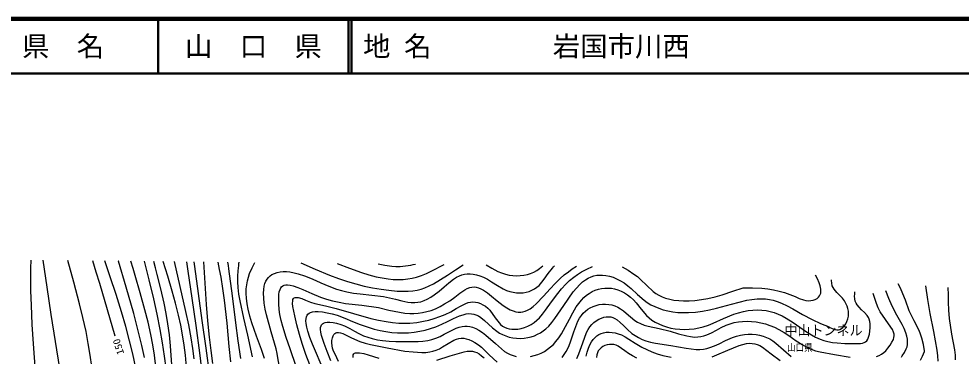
# Model space of a CAD drawing. Units: millimetres, scale not verified. Extents: x 40000 to 680000, y 20000 to 380000.
# Drawn here: x 307551 to 479565, y 318450 to 380000 of the extents above; entities that cross this region are included whole.
import ezdxf
from ezdxf.enums import TextEntityAlignment as Align

# ---------------------------------------------------------------- set-up
doc = ezdxf.new("R2010")
doc.units = ezdxf.units.MM
doc.header["$LTSCALE"] = 1000
for name, color, linetype, lineweight in [('M-BGD', 7, 'Continuous', 25), ('M-TTL', 2, 'Continuous', 140), ('M-TTL-LINE', 7, 'Continuous', 50)]:
    doc.layers.add(name, color=color, linetype=linetype, lineweight=lineweight)
doc.layers.add('M-TTL-TXT', color=7, linetype='Continuous')
doc.styles.add('ＭＳ ゴシック', font='')
doc.styles.get('ＭＳ ゴシック').set_extended_font_data('MS Gothic')

msp = doc.modelspace()

# ---------------------------------------------------------------- linework, layer by layer
at = {"layer": 'M-BGD'}
for points in [[(306704, 283380), (307721, 285896), (308683, 288436), (309218, 290005), (309696, 291597), (310056, 293003), (310356, 294422), (310620, 295972), (310825, 297534), (310991, 299286), (311097, 301049), (311154, 303111), (311152, 305180), (311075, 307938), (310938, 310701), (310604, 315704), (310237, 320692), (310006, 324225), (309834, 327759), (309764, 330392), (309755, 333037), (309768, 334507), (309788, 335976)], [(311930, 335954), (312630, 331017), (313369, 326072), (314169, 321139), (314957, 316193)], [(320874, 316539), (320592, 318617), (320235, 320781), (319817, 322938), (319255, 325490), (318635, 328025), (317580, 331973), (316472, 335906)], [(325108, 322112), (323733, 326903), (322305, 331694), (321676, 333771), (321043, 335857)], [(328855, 316545), (328348, 318894), (327779, 321239), (327071, 323882), (326305, 326509), (325297, 329724), (324229, 332928), (323727, 334386), (323220, 335834)], [(330514, 318176), (330021, 320404), (329302, 323315), (328523, 326214), (327147, 331011), (325716, 335789), (325711, 335808)], [(332567, 316509), (332302, 318614), (331999, 320512), (331633, 322420), (331136, 324657), (330577, 326895), (329716, 330022), (328793, 333150), (328393, 334467), (327991, 335784)], [(334435, 316282), (334165, 318456), (333800, 320879), (333373, 323310), (332810, 326129), (332189, 328933), (331368, 332349), (330510, 335757)], [(335526, 315998), (335227, 320311), (335025, 322326), (334762, 324342), (334450, 326225), (334075, 328112), (333477, 330733), (332816, 333357), (332504, 334548), (332189, 335739)], [(338251, 314984), (337943, 318622), (337728, 320470), (337453, 322315), (337114, 324124), (336716, 325930), (336159, 328129), (335542, 330324), (334722, 333027), (333870, 335721)], [(339527, 317951), (339295, 319864), (339004, 321768), (338564, 324177), (338063, 326586), (337022, 331145), (335975, 335699)], [(341217, 314008), (340566, 319026), (339901, 324046), (339198, 329004), (338467, 333934), (338337, 334800), (338206, 335675)], [(342394, 314913), (341716, 319915), (341043, 324927), (340355, 329881), (339652, 334814), (339592, 335238), (339531, 335661)], [(342984, 317097), (342628, 319500), (342331, 321921), (342037, 324885), (341801, 327866), (341556, 331752), (341348, 335642)], [(346259, 317441), (345969, 320229), (345567, 324465), (345106, 328689), (344816, 330787), (344466, 332885), (344200, 334247), (343912, 335615)], [(348097, 318002), (347607, 321249), (347177, 324508), (346559, 329455), (345883, 334401), (345797, 334993), (345710, 335596)], [(350186, 318307), (349372, 322293), (348619, 325409), (347929, 328517), (347723, 329751), (347577, 330995), (347514, 332022), (347510, 333050), (347570, 334030), (347692, 335020), (347732, 335297), (347773, 335574)], [(352409, 318015), (351831, 319671), (350933, 322087), (350081, 324551), (349725, 325767), (349425, 327009), (349241, 328002), (349116, 329008), (349067, 329859), (349077, 330712), (349143, 331455), (349269, 332195), (349446, 332872), (349684, 333544), (350134, 334547), (350643, 335544)], [(359057, 335455), (361658, 334318), (364276, 333240), (365911, 332627), (367563, 332072), (369082, 331627), (370618, 331238), (372125, 330919), (373661, 330655), (375117, 330462), (376599, 330326), (377625, 330285), (378644, 330305), (379470, 330376), (380283, 330507), (380992, 330681), (381684, 330912), (382478, 331251), (383252, 331647), (384536, 332413), (385797, 333236), (387234, 334187), (388668, 335141)], [(354545, 319775), (353617, 322895), (352765, 325971), (352536, 327029), (352358, 328140), (352267, 329029), (352236, 329952), (352267, 330595), (352359, 331225), (352484, 331704), (352662, 332150), (352862, 332499), (353117, 332820), (353417, 333091), (353761, 333321), (354198, 333535), (354679, 333701), (355232, 333823), (355790, 333885), (356400, 333887), (356999, 333829), (357782, 333679), (358561, 333467), (359686, 333091), (360803, 332653), (361751, 332247), (362705, 331824)], [(358200, 316567), (357095, 319792), (356376, 321823), (355713, 323876), (355437, 324931), (355216, 326021), (355080, 326976), (355000, 327978), (354982, 328835), (355025, 329698), (355100, 330196), (355225, 330632), (355353, 330900), (355522, 331118), (355721, 331277), (355959, 331388), (356266, 331456), (356611, 331468), (357091, 331411), (357626, 331283), (358474, 330994), (359378, 330619), (361016, 329876), (362629, 329210), (363738, 328840), (364809, 328545), (366017, 328280), (367190, 328084), (370177, 327741), (373183, 327336), (375107, 326862), (377040, 326449), (377984, 326308), (378922, 326228), (379684, 326220), (380439, 326272), (381242, 326389), (382043, 326567), (382815, 326807), (383587, 327111), (384432, 327512), (385267, 327977), (386199, 328570), (387122, 329229), (388030, 329924), (388940, 330545), (389396, 330789), (389849, 330965), (390249, 331053), (390654, 331080), (391039, 331041), (391432, 330940), (391899, 330746), (392376, 330480), (393084, 329989), (393810, 329409), (394879, 328516), (395990, 327667), (396618, 327263), (397262, 326919), (397774, 326706), (398294, 326556), (398724, 326488), (399157, 326481), (399575, 326533), (399994, 326648), (400431, 326841), (400867, 327100), (401422, 327517), (401958, 327996), (403294, 329387), (404529, 330757), (405427, 331725), (406363, 332646), (407086, 333272), (407864, 333865), (408585, 334369), (409329, 334867)], [(360642, 316848), (359928, 318767), (359245, 320777), (358756, 322399), (358291, 324163), (357919, 325781), (357582, 327522), (357528, 328057), (357537, 328519), (357590, 328776), (357689, 328975), (357808, 329088), (357970, 329156), (358229, 329178), (358537, 329138), (359181, 328949), (359903, 328670), (360777, 328329), (361601, 328069), (363548, 327640), (365481, 327152), (368617, 326216), (371777, 325335), (373178, 325013), (374608, 324746), (375769, 324586), (376933, 324486), (377946, 324456), (378952, 324487), (380186, 324616), (381411, 324804), (382400, 325026), (383379, 325307), (384377, 325658), (385367, 326071), (386387, 326562), (387409, 327123), (388269, 327631), (389132, 328070), (389573, 328230), (390021, 328328), (390452, 328358), (390890, 328328), (391349, 328230), (391803, 328071), (392271, 327840), (392716, 327552), (393139, 327207), (393523, 326815), (394513, 325461), (395494, 324223), (395824, 323950), (396204, 323718), (396604, 323548), (397042, 323429), (397545, 323360), (398078, 323349), (398665, 323400), (399264, 323515), (399874, 323693), (400459, 323927), (401052, 324233), (401596, 324581), (402110, 324990), (402590, 325451), (403164, 326103), (403703, 326810), (404788, 328373), (405927, 329909), (406639, 330756), (407391, 331557), (408096, 332225), (408837, 332844), (409543, 333359), (410290, 333830), (411257, 334345), (412259, 334825)], [(362705, 331824), (364124, 331226), (365553, 330688), (366469, 330406), (367396, 330183), (368626, 329967), (369880, 329808), (371993, 329592), (374132, 329311), (375232, 329097), (376333, 328820), (377459, 328526), (378570, 328296), (379194, 328224), (379809, 328213), (380376, 328270), (380946, 328390), (381515, 328577), (382082, 328828), (382735, 329191), (383382, 329621), (384297, 330330), (385181, 331091), (386036, 331833), (386901, 332505), (387424, 332841), (387963, 333116), (388431, 333290), (388917, 333406), (389413, 333473), (389923, 333480), (390502, 333423), (391085, 333304), (391725, 333109), (392361, 332851), (393121, 332467), (393844, 332035), (394903, 331347), (395989, 330713), (396565, 330452), (397187, 330237), (397774, 330097), (398377, 330014), (398988, 329990), (399606, 330027), (400180, 330120), (400733, 330271), (401221, 330462), (401684, 330710), (402115, 331016), (402509, 331370), (403007, 331922), (403468, 332523), (404195, 333548), (404963, 334526), (405143, 334727), (405326, 334925)], [(365683, 335384), (367898, 334523), (370106, 333728), (371437, 333307), (372772, 332948), (373863, 332713), (374948, 332540), (375889, 332448), (376833, 332415), (377685, 332444), (378530, 332533), (379321, 332675), (380115, 332880), (381032, 333188), (381943, 333557), (383313, 334204), (384676, 334916), (384921, 335047), (385166, 335178)], [(373148, 335305), (374373, 335065), (375609, 334884), (376370, 334830), (377142, 334836), (378112, 334923), (379092, 335073), (379528, 335151), (379973, 335233)], [(392845, 335097), (393909, 334481), (394996, 333922), (395686, 333630), (396408, 333391), (397058, 333240), (397727, 333147), (398407, 333113), (399089, 333139), (399744, 333223), (400385, 333365), (400976, 333556), (401540, 333802), (402078, 334109), (402589, 334471), (402894, 334711), (403196, 334956)], [(417670, 334746), (418766, 334116), (419835, 333432), (420465, 332960), (421060, 332438), (422175, 331314), (423318, 330246), (423825, 329876), (424364, 329558), (424978, 329269), (425622, 329034), (426359, 328832), (427121, 328687), (428005, 328585), (428903, 328542), (429944, 328558), (430979, 328634), (432150, 328783), (433304, 328990), (434638, 329297), (435956, 329663), (437884, 330280), (439789, 330943)], [(363278, 315644), (361154, 320657), (360681, 321851), (360289, 323002), (360096, 323722), (359975, 324400), (359942, 324876), (359970, 325313), (360043, 325624), (360169, 325903), (360326, 326111), (360535, 326285), (360803, 326421), (361134, 326517), (361618, 326579), (362162, 326585), (362999, 326514), (363820, 326383), (364746, 326172), (365631, 325909), (367075, 325378), (368476, 324799), (369879, 324240), (371340, 323725), (372406, 323396), (373494, 323125), (374544, 322924), (375611, 322780), (376646, 322701), (377695, 322681), (378707, 322721), (379731, 322822), (380726, 322980), (381730, 323202), (382703, 323477), (383682, 323817), (384742, 324269), (385810, 324790), (386922, 325337), (388018, 325809), (388632, 326014), (389232, 326154), (389710, 326208), (390176, 326200), (390596, 326131), (391000, 326003), (391437, 325792), (391864, 325517), (392580, 324938), (393300, 324278), (394019, 323623), (394779, 323011), (395295, 322673), (395842, 322386), (396452, 322136), (397083, 321942), (397748, 321800), (398421, 321719), (399106, 321696), (399785, 321734), (400439, 321830), (401074, 321983), (401654, 322182), (402211, 322438), (402748, 322715), (403250, 323042), (403772, 323459), (404269, 323935), (404848, 324586), (405404, 325305), (407015, 327705), (408752, 330181), (409333, 330877), (409947, 331520), (410467, 331985), (411009, 332389), (411498, 332684), (412014, 332925), (412524, 333092), (413052, 333202), (413580, 333256), (414123, 333249), (414726, 333178), (415344, 333043), (416012, 332832), (416680, 332557), (417368, 332206), (418025, 331803), (418716, 331300), (419351, 330765), (420504, 329679), (421672, 328662), (422272, 328227), (422916, 327836), (423618, 327482), (424358, 327178), (425163, 326914), (425999, 326704), (426905, 326542), (427823, 326438), (428799, 326390), (429784, 326402), (431075, 326504), (432326, 326662), (433625, 326910), (434912, 327216), (437635, 327951), (440440, 328645), (441383, 328805), (442331, 328906), (443102, 328931), (443872, 328896), (444554, 328805), (445234, 328653), (446006, 328412), (446776, 328108), (447815, 327615), (448853, 327054), (450589, 326059), (452341, 325124), (453884, 324428), (455449, 323787), (455467, 323780), (455495, 323769)], [(439792, 330943), (441495, 330918), (443191, 330834), (444263, 330722), (445328, 330550), (446343, 330325), (447346, 330042), (448305, 329710), (449255, 329317), (450009, 328978), (450778, 328698), (451217, 328601), (451673, 328563), (452104, 328589), (452540, 328677), (452917, 328810), (453269, 328999), (453523, 329197), (453726, 329430), (453855, 329670), (453934, 329945), (453963, 330310), (453932, 330694), (453809, 331258), (453627, 331806), (453315, 332533), (452971, 333223)], [(455494, 323768), (456043, 323501), (456581, 323306), (456880, 323253), (457178, 323263), (457447, 323338), (457704, 323474), (457982, 323697), (458242, 323986), (458499, 324372), (458710, 324799), (458872, 325258), (458974, 325731), (459011, 326196), (458988, 326651), (458902, 327124), (458754, 327592), (458533, 328078), (458257, 328541), (457892, 329027), (457472, 329485), (456889, 330052), (456368, 330642), (456176, 330951), (456039, 331285), (455946, 331754), (455909, 332260), (455906, 332332), (455903, 332404)], [(400940, 318402), (401616, 318551), (402275, 318758), (402897, 319015), (403484, 319323), (404070, 319698), (404616, 320119), (405130, 320599), (405603, 321123), (406126, 321805), (406608, 322533), (407352, 323830), (408062, 325190), (408665, 326333), (409310, 327427), (409753, 328071), (410239, 328671), (410685, 329132), (411177, 329553), (411667, 329906), (412203, 330217), (412762, 330470), (413345, 330667), (413924, 330800), (414520, 330875), (415116, 330885), (415720, 330834), (416315, 330719), (416898, 330544), (417503, 330297), (418087, 329993), (418670, 329619), (419230, 329189), (419765, 328699), (420255, 328168), (421168, 326997), (422112, 325886), (422597, 325435), (423124, 325028), (423714, 324651), (424349, 324318), (425045, 324022), (425780, 323776), (426570, 323578), (427379, 323437), (428222, 323351), (429081, 323325), (429939, 323358), (430799, 323453), (431663, 323612), (432496, 323826), (433416, 324126), (434308, 324480), (436162, 325316), (438041, 326097), (438919, 326381), (439831, 326611), (440676, 326760), (441527, 326849), (442346, 326875), (443170, 326841), (443943, 326751), (444701, 326602), (445448, 326389), (446179, 326119), (446920, 325781), (447639, 325387), (448877, 324592), (450097, 323737), (451146, 323017), (452225, 322349), (453006, 321931), (453815, 321566), (454512, 321313), (455235, 321116), (456071, 320959), (456933, 320859), (458352, 320787), (459787, 320774)], [(468824, 318493), (469213, 319121), (469544, 319772), (469687, 320176), (469772, 320602), (469795, 321059), (469758, 321534), (469644, 322114), (469465, 322701), (469143, 323496), (468773, 324252), (467841, 325909), (466971, 327579), (466381, 328968), (465837, 330387)], [(472883, 319392), (472667, 320571), (472394, 321729), (472166, 322438), (471879, 323134), (470959, 324907), (470089, 326716), (469377, 328635), (468607, 330538), (468353, 331080), (468089, 331628)], [(473059, 331298), (473417, 328757), (473828, 326262), (474494, 322969), (475128, 319522), (475263, 318530), (475336, 317543)], [(478559, 317750), (478517, 318656), (478412, 319590), (477892, 322473), (477440, 325326), (477314, 326826), (477249, 328307), (477225, 329636), (477218, 330960)], [(459787, 320775), (460519, 320730), (461206, 320747), (461561, 320808), (461887, 320924), (462118, 321068), (462319, 321268), (462509, 321556), (462661, 321902), (462809, 322434), (462903, 323001), (462964, 323676), (462964, 324331), (462910, 324764), (462798, 325182), (462641, 325529), (462422, 325862), (461937, 326405), (461385, 326931), (460952, 327360), (460572, 327822), (460384, 328137), (460247, 328483), (460158, 328920), (460126, 329381), (460128, 329784), (460144, 330203)], [(466580, 320451), (466922, 320978), (467196, 321510), (467299, 321831), (467342, 322156), (467314, 322487), (467224, 322829), (467017, 323300), (466751, 323756), (465735, 325146), (464806, 326520), (464445, 327253), (464130, 328031), (463809, 328960), (463512, 329905)], [(406729, 318207), (407127, 318740), (407485, 319322), (407869, 320080), (408206, 320882), (408889, 322882), (409609, 324806), (409896, 325357), (410236, 325879), (410576, 326293), (410971, 326676), (411389, 327000), (411850, 327279), (412374, 327524), (412928, 327715), (413501, 327849), (414094, 327926), (414668, 327941), (415233, 327895), (415782, 327792), (416323, 327628), (416870, 327397), (417400, 327106), (417934, 326742), (418441, 326322), (419192, 325613), (419973, 324959), (420473, 324646), (421003, 324386), (421699, 324123), (422437, 323911), (424424, 323490), (426454, 322998), (427971, 322534), (429471, 322138), (430185, 322010), (430898, 321942), (431469, 321944), (432041, 322007), (432587, 322136), (433124, 322325), (434003, 322731), (434885, 323206), (435775, 323686), (436698, 324115), (437399, 324370), (438129, 324569), (438893, 324714), (439678, 324802), (440491, 324831), (441317, 324799), (442161, 324706), (442997, 324553), (443830, 324339), (444653, 324065), (445498, 323713), (446307, 323312), (447227, 322779), (448123, 322189), (449474, 321252), (450851, 320370), (451506, 320015), (452181, 319717), (452984, 319439), (453822, 319214), (456437, 318723), (459284, 318253)], [(409434, 318015), (409799, 318882), (410477, 320882), (411181, 322775), (411460, 323302), (411793, 323803), (412135, 324208), (412531, 324583), (412957, 324909), (413422, 325187), (413882, 325397), (414364, 325551), (414787, 325628), (415211, 325645), (415589, 325599), (415959, 325494), (416372, 325303), (416771, 325051), (417344, 324590), (417912, 324053), (418672, 323300), (419472, 322591), (420043, 322188), (420642, 321839), (421321, 321517), (422019, 321252), (422878, 320999), (423766, 320800), (426558, 320398), (429379, 319930), (430305, 319774), (431221, 319681), (431869, 319669), (432519, 319717), (433119, 319828), (433716, 319999), (434542, 320319), (435366, 320704), (436574, 321306), (437821, 321859), (438533, 322101), (439282, 322290), (439988, 322404), (440702, 322458), (441407, 322453), (442116, 322387), (442784, 322267), (443443, 322086), (444041, 321862), (444621, 321579), (445182, 321236), (445711, 320843), (447112, 319572), (448535, 318362)], [(364514, 317592), (363835, 319288), (363301, 320737), (362813, 322241), (362687, 322813), (362630, 323336), (362643, 323676), (362714, 323980), (362815, 324184), (362968, 324355), (363186, 324493), (363453, 324587), (363848, 324648), (364293, 324653), (364910, 324588), (365547, 324459), (366304, 324236), (367004, 323969), (367954, 323508), (368826, 323019), (369624, 322581), (370483, 322180), (371260, 321892), (372066, 321658), (372995, 321456), (373950, 321311), (375140, 321200), (376350, 321147), (378412, 321098), (380451, 321110), (381327, 321186), (382196, 321322), (382940, 321496), (383676, 321730), (384442, 322054), (385197, 322439), (386295, 323034), (387389, 323560), (387928, 323755), (388476, 323889), (388941, 323941), (389419, 323932), (389900, 323861), (390389, 323726), (390948, 323502), (391501, 323213), (392168, 322786), (392817, 322299), (394558, 320738), (396230, 319319), (396731, 319009), (397264, 318751), (397787, 318556), (398346, 318413)], [(365909, 317478), (365264, 318789), (365013, 319334), (364815, 319910), (364723, 320357), (364685, 320850), (364708, 321324), (364791, 321789), (364904, 322127), (365059, 322409), (365213, 322580), (365394, 322695), (365624, 322761), (365880, 322771), (366255, 322709), (366673, 322575), (368247, 321820), (369797, 321143), (370781, 320810), (371731, 320551), (374784, 319941), (378034, 319356), (379558, 319207), (381110, 319116), (381836, 319137), (382553, 319218), (383141, 319342), (383717, 319526), (384313, 319793), (384892, 320119), (385926, 320775), (386965, 321362), (387421, 321548), (387884, 321672), (388312, 321721), (388753, 321709), (389228, 321629), (389713, 321485), (390258, 321254), (390795, 320959), (391431, 320527), (392010, 320062), (393433, 318664), (394878, 317328)], [(411099, 318434), (411289, 319193), (411536, 319927), (411789, 320508), (412093, 321053), (412390, 321472), (412730, 321850), (413066, 322138), (413443, 322381), (413843, 322571), (414284, 322711), (414771, 322796), (415286, 322824), (415849, 322791), (416403, 322697), (416984, 322535), (417536, 322320), (418238, 321964), (418922, 321551), (420071, 320797), (421270, 320083), (422164, 319637), (423086, 319245), (424092, 318885), (425127, 318579), (426603, 318237)], [(420342, 318082), (419550, 318496), (418860, 318920), (418185, 319407), (417579, 319866), (416948, 320269), (416573, 320441), (416172, 320558), (415796, 320602), (415393, 320587), (414966, 320509), (414542, 320369), (414166, 320184), (413823, 319948), (413551, 319687), (413333, 319395), (413170, 319067), (413057, 318703), (412978, 318198)], [(434101, 318348), (434947, 318665), (436945, 319538), (439053, 320392), (439723, 320597), (440401, 320741), (440911, 320794), (441419, 320787), (441874, 320717), (442313, 320589), (442800, 320373), (443282, 320091), (444887, 318857), (446540, 317661)], [(464109, 318380), (464587, 318575), (465036, 318824), (465423, 319107), (465786, 319449), (466194, 319931), (466581, 320451)], [(371504, 289563), (369086, 292003), (366717, 294478), (365308, 296032), (363942, 297628), (362857, 298982), (361814, 300379), (360939, 301648), (360107, 302961), (359367, 304240), (358675, 305561), (358026, 306929), (357430, 308324), (356883, 309761), (356393, 311219), (355958, 312702), (355582, 314198), (355169, 316163), (354815, 318139), (354679, 318956), (354545, 319774)], [(368562, 318211), (368550, 318527), (368592, 318719), (368685, 318874), (368832, 318983), (369028, 319050), (369357, 319080), (369765, 319048), (370504, 318903), (371345, 318670), (373278, 318054)], [(383826, 317706), (386277, 318484), (388832, 319232), (389384, 319331), (389921, 319367), (390351, 319336), (390757, 319248), (391167, 319089), (391558, 318873), (392033, 318529), (392499, 318113)], [(468663, 318267), (468825, 318493)], [(472168, 317691), (472533, 318474), (472853, 319306), (472867, 319345), (472885, 319393)]]:
    msp.add_lwpolyline(points, dxfattribs=at)
at = {"layer": 'M-TTL'}
msp.add_line((680000, 380000), (40000, 380000), dxfattribs=at)
at = {"layer": 'M-TTL-LINE'}
for p, q in [((333000, 380000), (333000, 370000)), ((367750, 380000), (367750, 370000)), ((368250, 380000), (368250, 370000)), ((40000, 370000), (680000, 370000))]:
    msp.add_line(p, q, dxfattribs=at)

# ---------------------------------------------------------------- texts
at = {"layer": 'M-BGD', "style": 'ＭＳ ゴシック'}
for s, height, width, p in [('中山トンネル ', 1833, 0.95, (447310, 321698)), ('山口県', 1320, 0.85, (447765, 318966))]:
    msp.add_text(s, height=height, dxfattribs=dict(at, width=width)).set_placement(p, align=Align.BOTTOM_LEFT)
at = {"layer": 'M-BGD', "style": 'ＭＳ ゴシック', "width": 1.1}
msp.add_text('150', height=1320, rotation=107.6, dxfattribs=at).set_placement((327179, 319061), align=Align.BOTTOM_LEFT)
at = {"layer": 'M-TTL-TXT', "style": 'ＭＳ ゴシック'}
for s, p in [('県\u3000名', (315625, 375000)), ('山\u3000口\u3000県', (350375, 375000))]:
    msp.add_text(s, height=3666, dxfattribs=at).set_placement(p, align=Align.MIDDLE_CENTER)
for s, p in [('地 名', (370380, 375000)), ('岩国市川西', (405024, 375000))]:
    msp.add_text(s, height=3666, dxfattribs=at).set_placement(p, align=Align.MIDDLE_LEFT)

doc.saveas('drawing.dxf')
